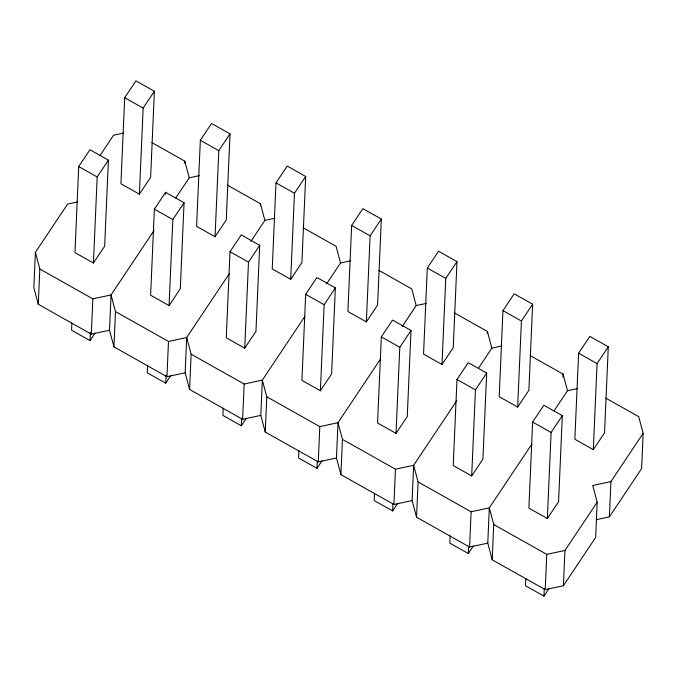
<?xml version="1.0" encoding="UTF-8"?>
<svg xmlns="http://www.w3.org/2000/svg" width="677" height="677" viewBox="0 0 677 677"><rect width="100%" height="100%" fill="white"/><g stroke="black" fill="none" stroke-linecap="round" stroke-linejoin="round"><path stroke-width="1.02" d="M77.72 201.907L67.607 204.09L35.39 252.352L33.85 287.623L38.293 304.295L91.31 334.133L109.505 330.207L111.045 294.935L154.153 230.366M38.293 304.295L39.833 269.023L35.39 252.352M71.889 322.988L71.576 330.215L90.041 340.607L95.085 333.042M78.718 166.55L74.961 252.614L93.426 263.014L104.647 246.208L108.405 160.136L89.939 149.744L78.718 166.55L97.183 176.951L93.426 263.014M90.041 340.607L90.396 332.348M91.31 334.133L92.851 298.862L39.833 269.023M124.686 97.691L120.929 183.755L139.394 194.155L150.624 177.349L154.381 91.277L135.908 80.885L124.686 97.691L143.16 108.092L139.394 194.155M229.232 273.813L186.7 337.518L185.16 372.79L166.957 376.725L113.948 346.878L115.479 311.606L111.045 294.935L92.851 298.862M147.544 365.572L147.222 372.799L165.687 383.19L170.739 375.625M154.373 209.134L150.616 295.206L169.081 305.598L180.302 288.791L184.059 202.728L165.594 192.327L154.373 209.134L172.838 219.534L169.081 305.598M165.501 194.426L165.594 192.327M165.687 383.19L166.051 374.931M166.957 376.725L168.497 341.453L115.479 311.606M184.703 163.225L184.796 161.151L151.885 142.627M200.341 140.274L196.584 226.346L215.049 236.738L226.27 219.932L230.028 133.868L211.562 123.468L200.341 140.274L218.806 150.675L215.049 236.738M304.946 316.303L262.346 380.102L260.806 415.373L242.611 419.308L189.594 389.461L191.134 354.189L186.7 337.518L168.497 341.453M223.19 408.155L222.877 415.382L241.342 425.774L246.394 418.208M230.019 251.726L226.262 337.789L244.735 348.181L255.957 331.375L259.714 245.311L241.249 234.911L230.019 251.726L248.493 262.117L244.735 348.181M241.342 425.774L241.664 418.547M242.611 419.308L244.152 384.037L191.134 354.189M260.357 205.808L260.442 203.735L227.54 185.21M275.996 182.866L272.239 268.93L290.704 279.322L301.925 262.515L305.682 176.452L287.217 166.051L275.996 182.866L294.461 193.258L290.704 279.322M380.601 358.886L338.001 422.685L336.461 457.957L318.266 461.892L265.249 432.053L266.789 396.773L262.346 380.102L244.152 384.037M298.845 450.738L298.532 457.965L316.997 468.357L322.049 460.8M305.674 294.309L301.917 380.372L320.382 390.764L331.603 373.958L335.36 287.894L316.895 277.502L305.674 294.309L324.139 304.701L320.382 390.764M316.997 468.357L317.31 461.139M318.266 461.892L319.806 426.62L266.789 396.773M351.651 225.449L347.893 311.513L366.359 321.905L377.58 305.099L381.337 219.035L362.872 208.643L351.651 225.449L370.116 235.841L366.359 321.905M456.831 400.598L413.655 465.277L412.115 500.548L393.921 504.475L340.903 474.636L342.444 439.365L338.001 422.685L319.806 426.62M374.499 493.321L374.186 500.548L392.652 510.949L397.704 503.383M381.329 336.892L377.571 422.956L396.037 433.348L407.258 416.541L411.015 330.478L392.55 320.086L381.329 336.892L399.794 347.284L396.037 433.348M392.652 510.949L392.965 503.722M393.921 504.475L395.461 469.203L342.444 439.365M427.305 268.033L423.548 354.096L442.013 364.488L453.235 347.682L456.992 261.618L438.527 251.226L427.305 268.033L445.771 278.425L442.013 364.488M531.902 444.053L489.31 507.86L487.77 543.132L469.576 547.058L416.558 517.22L418.098 481.948L413.655 465.277L395.461 469.203M450.154 535.913L449.841 543.132L468.306 553.532L473.35 545.967M456.983 379.475L453.226 465.539L471.691 475.939L482.913 459.124L486.67 373.061L468.205 362.669L456.983 379.475L475.449 389.867L471.691 475.939M468.306 553.532L468.619 546.305M469.576 547.058L471.116 511.787L418.098 481.948M487.313 333.558L487.406 331.485L454.495 312.96M502.952 310.616L499.194 396.68L517.66 407.08L528.881 390.265L532.647 304.201L514.173 293.81L502.952 310.616L521.417 321.008L517.66 407.08M605.805 398.135L638.707 416.66L643.15 433.331L610.933 481.584L592.739 485.511L597.182 502.19L595.642 537.462L563.425 585.715L545.222 589.642L492.204 559.803L493.745 524.531L489.31 507.86L471.116 511.787M525.809 578.496L525.487 585.723L543.953 596.115L549.005 588.55M532.638 422.059L528.881 508.122L547.346 518.523L558.567 501.716L562.325 415.644L543.859 405.252L532.638 422.059L551.103 432.459L547.346 518.523M543.953 596.115L544.274 588.888M545.222 589.642L546.762 554.37L493.745 524.531M562.917 377.182L563.052 374.068L530.15 355.552M563.425 585.715L564.965 550.443L597.182 502.19M578.607 353.199L574.849 439.263L593.314 449.663L604.536 432.857L608.293 346.785L589.828 336.393L578.607 353.199L597.072 363.6L593.314 449.663M596.251 519.699L609.393 516.856L610.933 481.584M643.15 433.331L641.61 468.602L609.393 516.856M100.103 155.414L113.575 135.239L123.688 133.047M97.183 176.951L108.405 160.136M143.16 108.092L154.381 91.277M175.758 197.997L189.23 177.823L199.343 175.639M172.838 219.534L184.059 202.728M218.806 150.675L230.028 133.868M250.828 241.461L264.885 220.406L274.997 218.222M248.493 262.117L259.714 245.311M294.461 193.258L305.682 176.452M326.534 283.968L340.539 262.989L350.644 260.806M324.139 304.701L335.36 287.894M370.116 235.841L381.337 219.035M402.189 326.551L416.194 305.572L426.298 303.389M399.794 347.284L411.015 330.478M445.771 278.425L456.992 261.618M478.427 368.263L491.841 348.156L501.953 345.972M475.449 389.867L486.67 373.061M521.417 321.008L532.647 304.201M554.074 410.846L567.495 390.747L577.608 388.556M551.103 432.459L562.325 415.644M597.072 363.6L608.293 346.785M546.762 554.37L564.965 550.443M303.194 227.794L336.097 246.318L340.539 262.989M378.841 270.377L411.751 288.901L416.194 305.572M563.052 374.068L567.495 390.747M487.406 331.485L491.841 348.156M487.77 543.132L492.204 559.803M412.115 500.548L416.558 517.22M336.461 457.957L340.903 474.636M260.442 203.735L264.885 220.406M260.806 415.373L265.249 432.053M184.796 161.151L189.23 177.823M185.16 372.79L189.594 389.461M109.505 330.207L113.948 346.878"/></g></svg>
